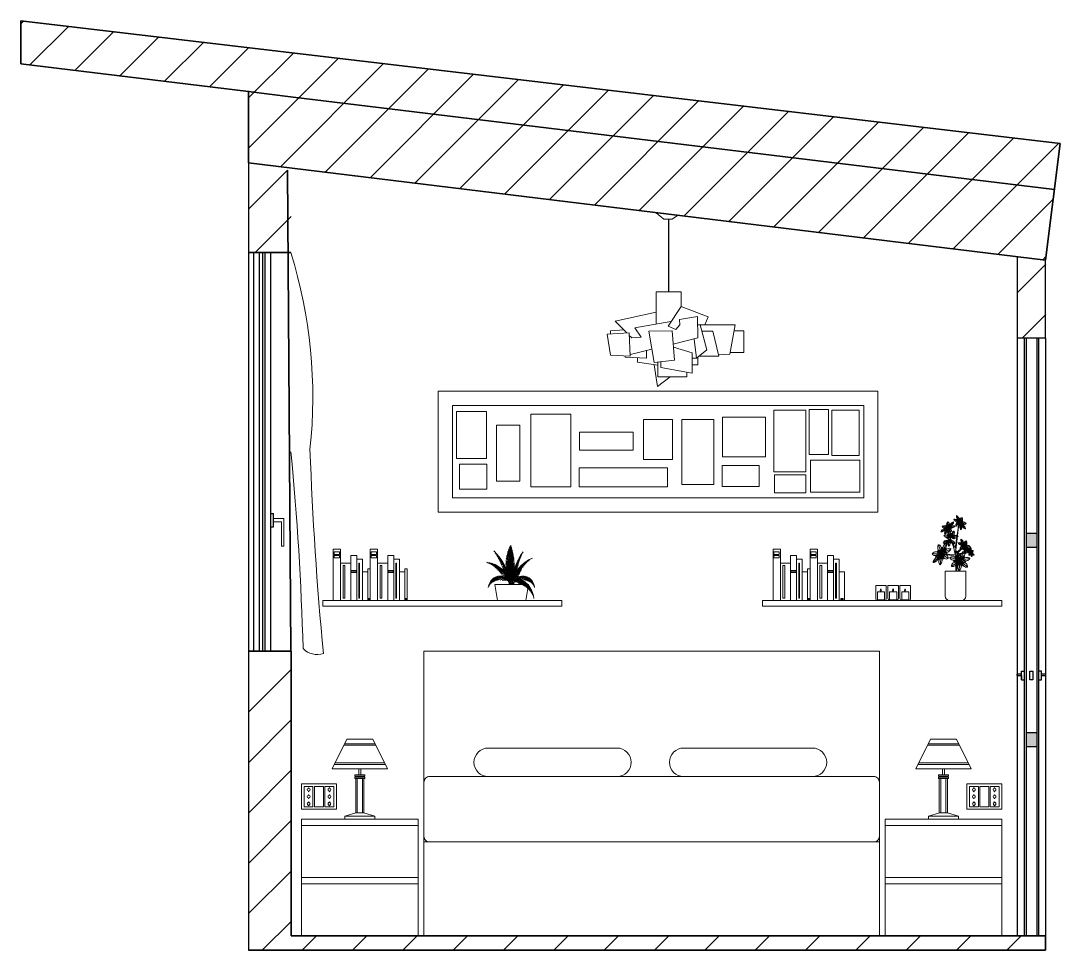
# Model space of a CAD drawing. Header units: inches. Extents: x -200 to 1094, y -421 to 377.
# Drawn here: x 213.5 to 578.7, y -412.4 to -86 of the extents above; entities that cross this region are included whole.
import ezdxf

# ---------------------------------------------------------------- set-up
doc = ezdxf.new("R2010")
doc.units = ezdxf.units.IN
doc.header["$MEASUREMENT"] = 0
for name, color, linetype, lineweight in [('A-DOOR-FULL', 1, 'Continuous', 25), ('A-FLOR-LEVL', 3, 'Continuous', 35), ('A-FURN', 2, 'Continuous', 18), ('A-GLAZ-FULL', 4, 'Continuous', 25), ('A-SECT-MCUT', 1, 'Continuous', 25), ('A-WALL-FULL', 3, 'Continuous', 35), ('A-WALL-FULL-EXT', 3, 'Continuous', 35), ('A-WALL-FULL-EXTR', 3, 'Continuous', 35), ('A-WALL-FULL-INTR', 1, 'Continuous', 25)]:
    doc.layers.add(name, color=color, linetype=linetype, lineweight=lineweight)

msp = doc.modelspace()

# ---------------------------------------------------------------- hatches: boundary and pattern name
at = {"layer": 'A-DOOR-FULL'}
for points in [[(570.46, -265.87), (566.66, -265.87), (566.66, -270.87), (570.46, -270.87)], [(570.46, -335.87), (566.66, -335.87), (566.66, -340.87), (570.46, -340.87)]]:
    msp.add_hatch(color=256, dxfattribs=at).paths.add_polyline_path(points)
at = {"layer": 'A-SECT-MCUT'}
h = msp.add_hatch(dxfattribs=at)
h.set_pattern_fill('ANSI31', color=256, scale=100)
h.paths.add_polyline_path([(308.28, -112.67), (293.53, -110.76), (293.52, -110.76), (293.53, -135.87), (573.53, -169.97), (576.64, -145.25)])
h.paths.add_polyline_path([(213.53, -85.96), (213.53, -101.07), (293.53, -110.76), (308.28, -112.67), (576.64, -145.25), (578.68, -129.08)])
h = msp.add_hatch(dxfattribs=at)
h.set_pattern_fill('ANSI31', color=256, scale=100)
h.paths.add_polyline_path([(573.53, -407.37), (308.52, -407.37), (308.52, -412.37), (573.53, -412.37)])

# ---------------------------------------------------------------- linework, layer by layer
for p, q in [((563.53, -315.83), (563.53, -407.37)), ((293.53, -412.37), (308.19, -412.37)), ((563.53, -412.37), (573.53, -412.37))]:
    msp.add_line(p, q)
at = {"layer": 'A-DOOR-FULL'}
for p, q in [((573.53, -197.37), (563.53, -197.37)), ((563.53, -197.37), (563.53, -407.37)), ((566.06, -197.37), (566.06, -407.37)), ((566.66, -197.37), (566.66, -407.37)), ((570.46, -197.37), (570.46, -407.37)), ((571.06, -197.37), (571.06, -407.37)), ((573.53, -197.37), (573.53, -407.37)), ((566.66, -265.87), (570.46, -265.87)), ((566.66, -270.87), (570.46, -270.87)), ((566.06, -304.29), (566.06, -312.46)), ((571.06, -304.29), (571.06, -312.46)), ((566.66, -335.87), (570.46, -335.87)), ((566.66, -340.87), (570.46, -340.87))]:
    msp.add_line(p, q, dxfattribs=at)
for points in [[(565.06, -315.42), (563.56, -315.42, 0.414851), (563.56, -315.87), (565.06, -315.87), (565.06, -317.37), (566.06, -317.37)], [(571.06, -317.37), (572.06, -317.37), (572.06, -315.87), (573.56, -315.87, 0.414851), (573.56, -315.42), (572.06, -315.42)]]:
    msp.add_lwpolyline(points, format="xyb", dxfattribs=at)
for points in [[(565.06, -317.37), (565.06, -314.37), (566.06, -314.37)], [(572.06, -317.37), (572.06, -314.37), (571.06, -314.37)]]:
    msp.add_lwpolyline(points, dxfattribs=at)
msp.add_lwpolyline([(568.03, -314.37), (569.03, -314.37), (569.03, -317.37), (568.03, -317.37)], close=True, dxfattribs=at)
at = {"layer": 'A-FLOR-LEVL'}
for p, q in [((308.52, -407.37), (573.53, -407.37)), ((293.53, -412.37), (573.53, -412.37)), ((293.53, -412.37), (573.53, -412.37))]:
    msp.add_line(p, q, dxfattribs=at)
at = {"layer": 'A-FURN'}
for p, q in [((360.15, -216.02), (514.63, -216.02)), ((360.15, -258.48), (360.15, -216.02)), ((514.63, -216.02), (514.63, -258.48)), ((365.15, -221.02), (509.63, -221.02)), ((365.15, -253.48), (365.15, -221.02)), ((509.63, -221.02), (509.63, -253.48)), ((509.63, -253.48), (365.15, -253.48)), ((514.63, -258.48), (360.15, -258.48)), ((305.95, -260.8), (302.32, -260.8)), ((305.15, -261.91), (302.32, -261.91)), ((305.15, -270.51), (305.15, -261.91)), ((305.95, -260.8), (305.95, -270.51)), ((539.24, -264), (539.2, -261.97)), ((539.24, -264), (541.24, -261.98)), ((539.24, -264), (539.89, -262.65)), ((543.53, -262.3), (541.29, -261.01)), ((543.53, -262.3), (541.98, -263.25)), ((543.53, -262.3), (542.27, -262.18)), ((543.53, -262.3), (542.29, -259.74)), ((543.53, -262.3), (542.37, -261.01)), ((543.53, -262.3), (543.11, -263.44)), ((543.53, -262.3), (543.35, -260.81)), ((543.53, -262.3), (544.23, -260.4)), ((543.53, -262.3), (544.46, -261.73)), ((543.53, -262.3), (543.83, -264.77)), ((543.53, -262.3), (545.63, -262.49)), ((543.53, -262.3), (545.46, -264.43)), ((543.53, -262.3), (544.87, -263.07)), ((543.53, -262.3), (544.27, -263.83)), ((539.24, -264), (536.72, -265.39)), ((539.24, -264), (537.19, -263.49)), ((539.24, -264), (537.72, -264.29)), ((539.24, -264), (538.03, -265.2)), ((539.24, -264), (538.14, -266.24)), ((539.24, -264), (538.54, -263.15)), ((539.24, -264), (540.75, -263.16)), ((539.24, -264), (541.77, -263.51)), ((539.24, -264), (540.47, -264.3)), ((539.24, -264), (539.26, -265.21)), ((539.24, -264), (540.39, -265.4)), ((536.92, -273.11), (535.88, -269.99)), ((536.92, -273.11), (538.8, -269.21)), ((545.06, -270.54), (542.82, -269.25)), ((545.06, -270.54), (543.82, -267.98)), ((545.06, -270.54), (543.9, -269.26)), ((545.06, -270.54), (544.88, -269.05)), ((545.06, -270.54), (545.75, -268.64)), ((545.06, -270.54), (545.99, -269.97)), ((305.95, -270.51), (305.15, -270.51)), ((323.3, -271.55), (325.86, -271.55)), ((323.3, -271.55), (323.3, -289.55)), ((325.86, -271.55), (325.86, -289.55)), ((329.44, -276.44), (329.44, -273.75)), ((329.44, -273.75), (331.57, -273.75)), ((331.57, -273.75), (331.57, -289.55)), ((336.29, -271.55), (336.29, -289.55)), ((336.29, -271.55), (338.85, -271.55)), ((338.85, -271.55), (338.85, -289.55)), ((342.42, -276.44), (342.42, -273.75)), ((342.42, -273.75), (344.55, -273.75)), ((344.55, -273.75), (344.55, -289.55)), ((477.81, -271.55), (480.37, -271.55)), ((477.81, -271.55), (477.81, -289.55)), ((480.37, -271.55), (480.37, -289.55)), ((483.95, -276.44), (483.95, -273.75)), ((483.95, -273.75), (486.08, -273.75)), ((486.08, -273.75), (486.08, -289.55)), ((490.8, -271.55), (490.8, -289.55)), ((490.8, -271.55), (493.36, -271.55)), ((493.36, -271.55), (493.36, -289.55)), ((496.93, -276.44), (496.93, -273.75)), ((496.93, -273.75), (499.06, -273.75)), ((499.06, -273.75), (499.06, -289.55)), ((536.92, -273.11), (533.75, -273.11)), ((536.92, -273.11), (534, -276.23)), ((536.92, -273.11), (534.89, -274.15)), ((536.92, -273.11), (535.52, -272.07)), ((536.92, -273.11), (535.8, -275.44)), ((536.92, -273.11), (536.46, -277)), ((536.92, -273.11), (537.2, -270.77)), ((536.92, -273.11), (538.67, -271.23)), ((536.92, -273.11), (540.31, -271.37)), ((536.92, -273.11), (537.55, -274.98)), ((536.92, -273.11), (538.83, -273.11)), ((536.92, -273.11), (539.26, -274.84)), ((545.06, -270.54), (543.5, -271.49)), ((545.06, -270.54), (543.79, -270.43)), ((545.06, -270.54), (544.64, -271.68)), ((545.06, -270.54), (545.36, -273.02)), ((545.06, -270.54), (547.16, -270.73)), ((545.06, -270.54), (546.98, -272.68)), ((545.06, -270.54), (546.4, -271.31)), ((545.06, -270.54), (545.8, -272.08)), ((547.2, -272.54), (545.96, -272.17)), ((547.2, -272.54), (546.26, -271)), ((547.2, -272.54), (546.47, -271.9)), ((547.2, -272.54), (546.58, -272.77)), ((547.2, -272.54), (546.59, -273.61)), ((547.2, -272.54), (546.91, -271.51)), ((547.2, -272.54), (547.16, -273.46)), ((547.2, -272.54), (547.26, -270.99)), ((547.2, -272.54), (547.56, -271.89)), ((547.2, -272.54), (548.22, -272.15)), ((547.2, -272.54), (547.94, -272.76)), ((547.2, -272.54), (548.4, -273.59)), ((547.2, -272.54), (547.68, -274.24)), ((547.2, -272.54), (547.76, -273.46)), ((325.86, -276.44), (329.44, -276.44)), ((329.44, -276.44), (329.44, -289.55)), ((331.57, -275.08), (333.53, -275.08)), ((333.53, -275.08), (333.53, -289.55)), ((338.85, -276.44), (342.42, -276.44)), ((342.42, -276.44), (342.42, -289.55)), ((344.55, -275.08), (346.52, -275.08)), ((346.52, -275.08), (346.52, -289.55)), ((480.37, -276.44), (483.95, -276.44)), ((483.95, -276.44), (483.95, -289.55)), ((486.08, -275.08), (488.04, -275.08)), ((488.04, -275.08), (488.04, -289.55)), ((493.36, -276.44), (496.93, -276.44)), ((496.93, -276.44), (496.93, -289.55)), ((499.06, -275.08), (501.03, -275.08)), ((501.03, -275.08), (501.03, -289.55)), ((333.53, -279.47), (335.4, -279.47)), ((335.4, -279.47), (335.4, -278.46)), ((335.4, -278.46), (336.29, -278.46)), ((335.4, -279.47), (335.4, -289.55)), ((346.52, -279.47), (348.39, -279.47)), ((348.39, -279.47), (348.39, -278.46)), ((348.39, -278.46), (349.27, -278.46)), ((348.39, -279.47), (348.39, -289.55)), ((349.27, -278.46), (349.27, -289.55)), ((488.04, -279.47), (489.91, -279.47)), ((489.91, -279.47), (489.91, -278.46)), ((489.91, -278.46), (490.8, -278.46)), ((489.91, -279.47), (489.91, -289.55)), ((501.03, -279.47), (502.9, -279.47)), ((502.9, -279.47), (502.9, -289.55)), ((538.31, -279.29), (545.52, -279.29)), ((538.31, -279.29), (538.31, -288.08)), ((545.52, -279.29), (545.52, -288.08)), ((513.86, -284.25), (517.58, -284.25)), ((513.86, -284.25), (513.86, -288.79)), ((517.58, -284.25), (517.58, -288.79)), ((518.13, -284.25), (521.86, -284.25)), ((518.13, -284.25), (518.13, -288.79)), ((521.86, -284.25), (521.86, -288.79)), ((522.38, -284.25), (526.11, -284.25)), ((522.38, -284.25), (522.38, -288.79)), ((526.11, -284.25), (526.11, -288.79)), ((516.97, -286.54), (514.47, -286.54)), ((514.47, -286.54), (514.47, -289.34)), ((515.62, -286.54), (515.62, -286.37)), ((515.62, -286.37), (515.67, -286.37)), ((515.67, -286.37), (515.67, -286.54)), ((516.97, -289.34), (516.97, -286.54)), ((521.24, -286.54), (518.74, -286.54)), ((518.74, -286.54), (518.74, -289.34)), ((519.89, -286.54), (519.89, -286.37)), ((519.89, -286.37), (519.94, -286.37)), ((519.94, -286.37), (519.94, -286.54)), ((521.24, -289.34), (521.24, -286.54)), ((525.49, -286.54), (523, -286.54)), ((523, -286.54), (523, -289.34)), ((524.14, -286.54), (524.14, -286.37)), ((524.14, -286.37), (524.19, -286.37)), ((524.19, -286.37), (524.19, -286.54)), ((525.49, -289.34), (525.49, -286.54)), ((403.61, -289.55), (319.61, -289.55)), ((319.61, -289.55), (319.61, -291.55)), ((319.61, -291.55), (403.61, -291.55)), ((403.61, -289.55), (403.61, -291.55)), ((558.12, -289.55), (474.12, -289.55)), ((474.12, -289.55), (474.12, -291.55)), ((474.12, -291.55), (558.12, -291.55)), ((514.47, -289.34), (516.97, -289.34)), ((514.47, -289.55), (516.97, -289.55)), ((518.74, -289.34), (521.24, -289.34)), ((518.74, -289.55), (521.24, -289.55)), ((523, -289.34), (525.49, -289.34)), ((523, -289.55), (525.49, -289.55)), ((558.12, -289.55), (558.12, -291.55)), ((355.14, -307.37), (515.14, -307.37)), ((322.94, -348.69), (328.07, -338.29)), ((328.07, -338.29), (337.22, -338.29)), ((342.34, -348.69), (337.22, -338.29)), ((527.94, -348.69), (533.07, -338.29)), ((533.07, -338.29), (542.22, -338.29)), ((547.34, -348.69), (542.22, -338.29)), ((327.04, -340.37), (338.24, -340.37)), ((327.3, -339.84), (337.98, -339.84)), ((532.04, -340.37), (543.24, -340.37)), ((532.3, -339.84), (542.98, -339.84)), ((323.97, -346.61), (341.32, -346.61)), ((528.97, -346.61), (546.32, -346.61)), ((322.94, -348.69), (342.34, -348.69)), ((323.7, -347.14), (341.58, -347.14)), ((333.02, -348.71), (332.27, -348.71)), ((332.27, -348.71), (332.27, -350.74)), ((333.02, -350.74), (333.02, -348.71)), ((527.94, -348.69), (547.34, -348.69)), ((528.7, -347.14), (546.58, -347.14)), ((538.02, -348.71), (537.27, -348.71)), ((537.27, -348.71), (537.27, -350.74)), ((538.02, -350.74), (538.02, -348.71)), ((334.4, -350.74), (330.87, -350.74)), ((330.87, -350.74), (330.87, -351.23)), ((330.87, -351.23), (334.4, -351.23)), ((334.4, -351.58), (330.87, -351.58)), ((330.87, -351.58), (330.87, -352.07)), ((330.87, -352.07), (334.4, -352.07)), ((331.18, -364.08), (331.18, -352.05)), ((331.18, -352.05), (334.08, -352.05)), ((333.68, -351.22), (331.66, -351.22)), ((331.66, -351.22), (331.66, -351.57)), ((331.66, -351.57), (333.68, -351.57)), ((331.73, -364.08), (331.73, -352.05)), ((332.27, -350.74), (333.02, -350.74)), ((333.52, -352.05), (333.52, -364.08)), ((333.68, -351.57), (333.68, -351.22)), ((334.08, -352.05), (334.08, -364.08)), ((334.4, -351.23), (334.4, -350.74)), ((334.4, -352.07), (334.4, -351.58)), ((539.4, -350.74), (535.87, -350.74)), ((535.87, -350.74), (535.87, -351.23)), ((535.87, -351.23), (539.4, -351.23)), ((539.4, -351.58), (535.87, -351.58)), ((535.87, -351.58), (535.87, -352.07)), ((535.87, -352.07), (539.4, -352.07)), ((536.18, -364.08), (536.18, -352.05)), ((536.18, -352.05), (539.08, -352.05)), ((538.68, -351.22), (536.66, -351.22)), ((536.66, -351.22), (536.66, -351.57)), ((536.66, -351.57), (538.68, -351.57)), ((536.73, -364.08), (536.73, -352.05)), ((537.27, -350.74), (538.02, -350.74)), ((538.52, -352.05), (538.52, -364.08)), ((538.68, -351.57), (538.68, -351.22)), ((539.08, -352.05), (539.08, -364.08)), ((539.4, -351.23), (539.4, -350.74)), ((539.4, -352.07), (539.4, -351.58)), ((327.38, -365.27), (331.26, -364.1)), ((334.08, -364.08), (331.18, -364.08)), ((331.26, -364.1), (334.03, -364.1)), ((337.91, -365.27), (334.03, -364.1)), ((532.38, -365.27), (536.26, -364.1)), ((539.08, -364.08), (536.18, -364.08)), ((536.26, -364.1), (539.03, -364.1)), ((542.91, -365.27), (539.03, -364.1)), ((312.14, -368.62), (353.14, -368.62)), ((327.38, -365.27), (337.91, -365.27)), ((327.38, -365.27), (327.38, -366.37)), ((327.38, -366.37), (337.91, -366.37)), ((337.91, -365.27), (337.91, -366.37)), ((517.14, -368.62), (558.14, -368.62)), ((532.38, -365.27), (542.91, -365.27)), ((532.38, -365.27), (532.38, -366.37)), ((532.38, -366.37), (542.91, -366.37)), ((542.91, -365.27), (542.91, -366.37)), ((357.14, -374.37), (355.14, -374.37)), ((513.14, -374.37), (515.14, -374.37)), ((312.14, -407.37), (312.14, -386.87)), ((312.14, -386.87), (353.14, -386.87)), ((312.14, -386.87), (312.14, -389.12)), ((517.14, -386.87), (558.14, -386.87)), ((312.14, -389.12), (353.14, -389.12)), ((517.14, -389.12), (558.14, -389.12))]:
    msp.add_line(p, q, dxfattribs=at)
for points in [[(436.7, -153.41), (436.7, -153.41), (439.48, -155.68)], [(444.28, -154.33), (436.7, -153.41)], [(439.48, -155.68), (442.35, -155.68)], [(441.11, -155.68), (440.72, -155.68)], [(441.03, -155.68), (441.03, -181.2)], [(441.18, -155.68), (441.18, -181.2)], [(444.28, -154.33), (444.28, -154.33), (442.35, -155.68)], [(445.48, -186.29), (445.48, -181.2), (436.73, -181.2), (436.73, -192.46)], [(436.73, -188.25), (422.38, -191.47), (426.44, -195.59)], [(442.74, -199.47), (451.37, -197.26), (451.22, -189.78), (444.99, -190.9), (445.07, -192.7), (443.59, -194.43), (440.95, -193.15), (445.48, -186.29), (454.96, -189.93), (453.83, -192.72)], [(441.91, -191.55), (429.26, -193.76), (431.47, -197.07), (428.15, -197.33)], [(450.1, -197.73), (450.86, -204.39), (454.52, -201.56), (452.23, -192.72)], [(451.27, -192.72), (464.54, -192.72), (462.65, -203.03), (458.65, -203.26)], [(425.39, -194.52), (420.65, -194.83), (420.65, -195.91)], [(427.26, -196.43), (428.15, -197.33)], [(451.7, -203.74), (458.76, -203.74), (456.7, -194.96), (452.81, -194.96)], [(464.15, -194.84), (467.49, -194.84), (467.49, -202.5), (462.75, -202.5)], [(442.82, -200.56), (449.42, -202.58), (449.42, -209.77), (438.4, -207.67), (438.4, -205.68)], [(433.29, -201.72), (433.29, -204.39), (425.86, -204.15), (425.86, -203.6)], [(427.68, -203.11), (435.25, -201.23)], [(430.23, -204.29), (430.23, -205.86), (437.28, -206.93)], [(449.39, -206.74), (451.33, -206.74), (451.33, -204.02)], [(450.86, -204.39), (449.42, -204.39)], [(441.64, -211.04), (437.24, -214.4), (436.07, -206.75)], [(447.47, -209.55), (447.47, -211.04), (437.28, -211.04), (437.28, -205.81)], [(542.35, -279.29), (542.35, -273.39), (547.62, -272.54), (542.35, -273.11), (545.2, -270.4), (541.92, -272.96), (543.03, -262.6), (541.83, -271.18), (538.64, -264.55), (541.2, -270.68), (541.77, -273.39), (536.92, -273.11), (542.06, -273.96), (541.99, -279.29)]]:
    msp.add_lwpolyline(points, dxfattribs=at)
for points in [[(427.22, -195.54), (419.49, -195.97), (420.68, -203.35), (427.64, -203.69)], [(436, -205.95), (443.2, -205.13), (442.37, -194.87), (434.2, -195.02)], [(478.05, -222.72), (489.28, -222.72), (489.28, -244.36), (478.05, -244.36)], [(490.51, -222.52), (497.25, -222.52), (497.25, -238.23), (490.51, -238.23)], [(498.47, -222.72), (508.07, -222.72), (508.07, -238.64), (498.47, -238.64)], [(366.55, -223.14), (377.16, -223.14), (377.16, -239.66), (366.55, -239.66)], [(392.69, -224.15), (406.76, -224.15), (406.76, -249.6), (392.69, -249.6)], [(432.31, -225.99), (442.52, -225.99), (442.52, -240.07), (432.31, -240.07)], [(445.78, -225.99), (457.02, -225.99), (457.02, -248.85), (445.78, -248.85)], [(460.08, -225.17), (475.12, -225.17), (475.12, -239.09), (460.08, -239.09)], [(380.64, -228.03), (388.8, -228.03), (388.8, -247.62), (380.64, -247.62)], [(409.84, -230.48), (428.63, -230.48), (428.63, -236.8), (409.84, -236.8)], [(508.28, -251.5), (490.92, -251.5), (490.92, -240.27), (508.28, -240.27)], [(367.67, -241.7), (377.27, -241.7), (377.27, -250.48), (367.67, -250.48)], [(409.64, -242.93), (440.68, -242.93), (440.68, -249.66), (409.64, -249.66)], [(459.88, -242.11), (472.95, -242.11), (472.95, -249.46), (459.88, -249.46)], [(478.26, -245.38), (489.28, -245.38), (489.28, -251.71), (478.26, -251.71)], [(325.47, -272.47), (325.47, -273.39), (323.61, -273.39), (323.61, -272.47)], [(325.47, -273.8), (325.47, -274.54), (323.61, -274.54), (323.61, -273.8)], [(338.46, -272.47), (338.46, -273.39), (336.6, -273.39), (336.6, -272.47)], [(338.46, -273.8), (338.46, -274.54), (336.6, -274.54), (336.6, -273.8)], [(479.98, -272.47), (479.98, -273.39), (478.12, -273.39), (478.12, -272.47)], [(479.98, -273.8), (479.98, -274.54), (478.12, -274.54), (478.12, -273.8)], [(492.97, -272.47), (492.97, -273.39), (491.11, -273.39), (491.11, -272.47)], [(492.97, -273.8), (492.97, -274.54), (491.11, -274.54), (491.11, -273.8)], [(326.75, -277.3), (327.39, -277.3), (327.39, -288.7), (326.75, -288.7)], [(332.3, -276.45), (332.57, -276.45), (332.57, -288.76), (332.3, -288.76)], [(339.74, -277.3), (340.38, -277.3), (340.38, -288.7), (339.74, -288.7)], [(345.28, -276.45), (345.56, -276.45), (345.56, -288.76), (345.28, -288.76)], [(481.26, -277.3), (481.91, -277.3), (481.91, -288.7), (481.26, -288.7)], [(486.81, -276.45), (487.08, -276.45), (487.08, -288.76), (486.81, -288.76)], [(494.25, -277.3), (494.89, -277.3), (494.89, -288.7), (494.25, -288.7)], [(499.79, -276.45), (500.07, -276.45), (500.07, -288.76), (499.79, -288.76)], [(329.58, -279.03), (331.42, -279.03), (331.42, -279.5), (329.58, -279.5)], [(329.58, -279.63), (331.42, -279.63), (331.42, -279.76), (329.58, -279.76)], [(342.57, -279.03), (344.4, -279.03), (344.4, -279.5), (342.57, -279.5)], [(342.57, -279.63), (344.4, -279.63), (344.4, -279.76), (342.57, -279.76)], [(484.09, -279.03), (485.93, -279.03), (485.93, -279.5), (484.09, -279.5)], [(484.09, -279.63), (485.93, -279.63), (485.93, -279.76), (484.09, -279.76)], [(497.08, -279.03), (498.91, -279.03), (498.91, -279.5), (497.08, -279.5)], [(497.08, -279.63), (498.91, -279.63), (498.91, -279.76), (497.08, -279.76)], [(391.87, -283.97), (380.1, -283.97), (380.99, -289.55), (390.99, -289.55)], [(335.46, -288.88), (336.23, -288.88), (336.23, -289.04), (335.46, -289.04)], [(335.46, -289.21), (336.23, -289.21), (336.23, -289.34), (335.46, -289.34)], [(348.44, -288.88), (349.21, -288.88), (349.21, -289.04), (348.44, -289.04)], [(348.44, -289.21), (349.21, -289.21), (349.21, -289.34), (348.44, -289.34)], [(489.97, -288.88), (490.74, -288.88), (490.74, -289.04), (489.97, -289.04)], [(489.97, -289.21), (490.74, -289.21), (490.74, -289.34), (489.97, -289.34)], [(501.63, -288.88), (502.4, -288.88), (502.4, -289.04), (501.63, -289.04)], [(501.63, -289.21), (502.4, -289.21), (502.4, -289.34), (501.63, -289.34)], [(312.14, -353.98), (324.39, -353.98), (324.39, -362.88), (312.14, -362.88)], [(558.14, -353.98), (545.9, -353.98), (545.9, -362.88), (558.14, -362.88)], [(313.02, -354.89), (316.17, -354.89), (316.17, -362.05), (313.02, -362.05)], [(316.66, -354.89), (319.82, -354.89), (319.82, -362.05), (316.66, -362.05)], [(320.3, -354.89), (323.46, -354.89), (323.46, -362.05), (320.3, -362.05)], [(549.98, -354.89), (546.83, -354.89), (546.83, -362.05), (549.98, -362.05)], [(553.62, -354.89), (550.47, -354.89), (550.47, -362.05), (553.62, -362.05)], [(557.27, -354.89), (554.11, -354.89), (554.11, -362.05), (557.27, -362.05)], [(312.14, -407.37), (353.14, -407.37), (353.14, -366.37), (312.14, -366.37)], [(558.14, -407.37), (558.14, -366.37), (517.14, -366.37), (517.14, -407.37)]]:
    msp.add_lwpolyline(points, close=True, dxfattribs=at)
for points in [[(540.27, -267.41), (537.82, -266.73, 0.477945), (539.48, -267.19, 0.477945), (537.82, -266.73)], [(540.27, -267.41), (539.12, -266.41, 0.477945), (539.9, -267.09, 0.477945), (539.12, -266.41)], [(540.27, -267.41), (539.27, -265.07, 0.477945), (539.95, -266.66, 0.477945), (539.27, -265.07)], [(540.27, -267.41), (540.34, -265.89, 0.477945), (540.29, -266.92, 0.477945), (540.34, -265.89)], [(540.27, -267.41), (541.47, -265.17, 0.477945), (540.66, -266.69, 0.477945), (541.47, -265.17)], [(540.27, -267.41), (541.5, -266.51, 0.477945), (540.67, -267.12, 0.477945), (541.5, -266.51)], [(539.67, -267.97), (537.61, -269.46, 0.477945), (539, -268.45, 0.477945), (537.61, -269.46)], [(540.27, -267.41), (538.77, -267.68, 0.477945), (539.78, -267.5, 0.477945), (538.77, -267.68)], [(539.67, -267.97), (538.94, -269.31, 0.477945), (539.43, -268.4, 0.477945), (538.94, -269.31)], [(539.67, -267.97), (539.55, -270.51, 0.477945), (539.63, -268.79, 0.477945), (539.55, -270.51)], [(539.67, -267.97), (540.27, -269.37, 0.477945), (539.86, -268.42, 0.477945), (540.27, -269.37)], [(539.67, -267.97), (541.58, -269.64, 0.477945), (540.29, -268.51, 0.477945), (541.58, -269.64)], [(540.27, -267.41), (542.77, -266.96, 0.477945), (541.08, -267.26, 0.477945), (542.77, -266.96)], [(540.27, -267.41), (541.74, -267.82, 0.477945), (540.74, -267.54, 0.477945), (541.74, -267.82)], [(543.38, -275.44), (541.95, -272.1, 0.477945), (542.92, -274.36, 0.477945), (541.95, -272.1)], [(543.38, -275.44), (543.48, -273.26, 0.477945), (543.41, -274.74, 0.477945), (543.48, -273.26)], [(543.38, -275.44), (545.1, -272.24, 0.477945), (543.94, -274.41, 0.477945), (545.1, -272.24)], [(543.38, -275.44), (539.88, -274.47, 0.477945), (542.25, -275.13, 0.477945), (539.88, -274.47)], [(543.38, -275.44), (540.44, -277.57, 0.477945), (542.43, -276.13, 0.477945), (540.44, -277.57)], [(543.38, -275.44), (541.24, -275.83, 0.477945), (542.69, -275.56, 0.477945), (541.24, -275.83)], [(543.38, -275.44), (541.74, -274, 0.477945), (542.85, -274.98, 0.477945), (541.74, -274)], [(543.38, -275.44), (542.35, -277.36, 0.477945), (543.05, -276.06, 0.477945), (542.35, -277.36)], [(543.38, -275.44), (543.22, -279.07, 0.477945), (543.33, -276.61, 0.477945), (543.22, -279.07)], [(543.38, -275.44), (545.15, -274.16, 0.477945), (543.95, -275.03, 0.477945), (545.15, -274.16)], [(543.38, -275.44), (546.96, -274.79, 0.477945), (544.54, -275.23, 0.477945), (546.96, -274.79)], [(543.38, -275.44), (544.24, -277.44, 0.477945), (543.66, -276.09, 0.477945), (544.24, -277.44)], [(543.38, -275.44), (546.12, -277.83, 0.477945), (544.27, -276.21, 0.477945), (546.12, -277.83)], [(543.38, -275.44), (545.48, -276.02, 0.477945), (544.06, -275.63, 0.477945), (545.48, -276.02)], [(515.14, -307.37), (515.14, -372.37, -0.414214), (513.14, -374.37), (357.14, -374.37, -0.414214), (355.14, -372.37), (355.14, -307.37)], [(355.14, -407.37), (355.14, -353.37, -0.414214), (357.14, -351.37), (513.14, -351.37, -0.414214), (515.14, -353.37), (515.14, -407.37)]]:
    msp.add_lwpolyline(points, format="xyb", dxfattribs=at)
for points in [[(377.72, -351.37), (422.95, -351.37, 0.414214), (427.95, -346.37), (427.95, -346.37, 0.414214), (422.95, -341.37), (377.72, -341.37, 0.414214), (372.72, -346.37), (372.72, -346.37, 0.414214)], [(491.64, -341.37), (446.41, -341.37, 0.414214), (441.41, -346.37), (441.41, -346.37, 0.414214), (446.41, -351.37), (491.64, -351.37, 0.414214), (496.64, -346.37), (496.64, -346.37, 0.414214)]]:
    msp.add_lwpolyline(points, format="xyb", close=True, dxfattribs=at)
for centre, radius, start, end in [((145.68, -218.1), 170.43, 353.8221, 17.3158), ((1547.36, -191.51), 1233.06, 182.08844, 185.4265), ((-638.07, -330.82), 951.06, 1.4681, 5.63871), ((491.68, -275.75), 106.2, 176.9784, 184.4402), ((363.26, -288.3), 23.07, 10.8355, 44.4388), ((356.15, -315.25), 48.72, 59.8345, 60.4594), ((374.98, -286.38), 14.19, 65.065, 67.4721), ((378.9, -278.22), 4.94, 61.5506, 70.0467), ((380.08, -276.56), 2.78, 60.1234, 76.1316), ((382.26, -276.25), 3.29, 12.0224, 52.5156), ((380.5, -276.63), 5.2, 16.7491, 41.7814), ((376.93, -277.62), 9.03, 18.6663, 32.9104), ((369.72, -279.12), 16.45, 16.6653, 24.737), ((332.3, -290.04), 55.6, 16.9179, 19.144), ((439.76, -256.4), 56.88, 195.436, 197.4498), ((380, -273.74), 5.59, 9.1782, 25.7351), ((480.95, -249.83), 98.05, 192.4368, 193.3001), ((320.42, -284.31), 66.29, 10.747, 11.8108), ((369.92, -273.24), 15.75, 6.5707, 10.0188), ((389.59, -275.87), 4.23, 137.1537, 165.9378), ((388.27, -275.88), 2.88, 125.6491, 166.3131), ((390.87, -275.1), 5.64, 145.6999, 162.2657), ((392.87, -276.47), 7.86, 146.8374, 159.5675), ((388.72, -274.76), 3.23, 136.5422, 177.2425), ((392.9, -274.83), 7.62, 153.6001, 165.7598), ((392.2, -273.8), 6.78, 156.7503, 170.0256), ((396.66, -274.57), 11.41, 160.9084, 166.9992), ((418.01, -278.33), 33.13, 166.5044, 168.4019), ((407.82, -285.08), 21.86, 144.794, 177.0744), ((392.56, -277.65), 5.06, 128.3442, 136.8355), ((393.65, -278.52), 6.58, 128.5153, 133.2613), ((376.11, -285.8), 9.73, 10.847, 83.868), ((377.33, -287.97), 11.69, 85.3897, 89.2221), ((378.17, -281.95), 5.53, 83.5642, 93.8324), ((378.72, -279.44), 2.89, 79.0404, 101.4546), ((377.66, -291.89), 15.19, 81.2268, 87.4203), ((378.68, -285.39), 8.44, 76.9688, 89.5791), ((379.58, -283.11), 5.86, 75.0383, 93.4534), ((380.05, -283.15), 5.65, 75.3401, 94.5624), ((376.54, -284.41), 11.16, 61.9222, 66.9342), ((379.98, -278.26), 3.92, 58.2589, 73.4705), ((379.4, -279.36), 4.96, 53.4747, 68.4111), ((374.88, -288.5), 14.9, 58.6829, 63.9473), ((376.12, -286.21), 12.11, 56.2181, 63.3367), ((381.25, -278.52), 2.72, 47.714, 78.5883), ((381.23, -279.65), 3.46, 53.3502, 77.3054), ((381.28, -280.2), 3.66, 51.6732, 76.0509), ((382.06, -279.4), 2.41, 46.5931, 83.7799), ((381.1, -283.5), 6.2, 63.4186, 76.7769), ((381.59, -279.93), 4.32, 25.0997, 56.9888), ((381.91, -280.11), 3.99, 25.8895, 59.4704), ((382.57, -278.78), 3.1, 19.4357, 63.581), ((382.5, -279.77), 3.2, 19.533, 63.0867), ((382.58, -280.07), 3.08, 16.9254, 63.2237), ((381.47, -279.12), 4.42, 24.572, 55.4014), ((380.63, -279.01), 5.35, 24.7491, 50.4904), ((381.32, -278.03), 4.46, 21.3184, 51.6653), ((379.28, -278.48), 6.62, 19.9492, 42.2518), ((388.14, -276.18), 2.68, 123.2219, 174.9724), ((389.02, -277.19), 3.65, 128.7029, 165.9262), ((389.69, -278.15), 4.43, 130.6893, 161.5285), ((388.93, -278.18), 3.57, 125.5648, 164.5202), ((388.32, -278.49), 2.96, 118.6164, 162.7545), ((388.54, -279.07), 3.19, 120.3944, 162.3058), ((388.24, -279.14), 2.78, 117.7753, 168.3646), ((390.18, -280.97), 5.1, 129.3889, 156.0956), ((389.5, -280.78), 4.28, 126.5601, 158.0189), ((397.3, -285.03), 11.15, 111.3448, 174.5246), ((391.39, -282.78), 6.29, 120.4228, 133.3384), ((390.66, -281.38), 4.95, 118.599, 134.3092), ((389.13, -279.2), 2.5, 108.5468, 136.2559), ((389.04, -278.87), 2.35, 105.9266, 132.6964), ((389.24, -278.65), 2.47, 107.7333, 132.3459), ((388.94, -277.94), 1.86, 102.3361, 132.2396), ((389.12, -277.77), 2.01, 103.9448, 129.8502), ((389.16, -277.49), 1.95, 103.3627, 128.1755), ((389.05, -276.54), 1.27, 101.2029, 144.0738), ((389, -276.35), 1.2, 97.1744, 133.4453), ((389.61, -277.07), 2.24, 107.4527, 125.8629), ((389.25, -275.86), 1.18, 101.1772, 135.6864), ((389.65, -276.25), 1.83, 107.8301, 128.1362), ((391.09, -277.56), 3.8, 120.1915, 131.3751), ((-2416.36, 3338.29), 4573.87, 307.82759, 307.83643), ((389.7, -280.05), 2.54, 79.7387, 106.2558), ((389.85, -280.49), 3.19, 81.6109, 101.527), ((390.04, -280.89), 3.84, 82.8706, 98.3803), ((390.41, -280.79), 3.94, 85.6433, 100.8817), ((391.03, -281.2), 4.66, 90.3905, 103.4575), ((391.11, -279.34), 3.02, 88.3675, 108.3946), ((392.12, -287.05), 10.91, 94.0538, 99.0623), ((391.39, -279.41), 3.39, 88.1582, 103.1407), ((391.78, -278.65), 2.86, 90.4818, 108.9351), ((392.21, -281), 5.39, 92.6307, 100.5966), ((392.05, -277.56), 2.1, 87.3144, 105.6626), ((392.74, -279.36), 4.12, 94.7132, 103.4065), ((396.54, -290.15), 15.63, 103.8552, 106.3333), ((383.7, -285.23), 4.86, 120.0612, 152.9263), ((382.86, -284.76), 3.76, 97.2899, 149.9269), ((381.79, -284.44), 3.46, 7.6339, 126.3384), ((380.25, -283.6), 5.87, 74.1432, 93.5717), ((382.96, -284.83), 3.71, 92.6994, 145.6707), ((379.58, -289.03), 11.08, 75.9064, 87.0079), ((379.91, -288.07), 9.9, 74.4226, 87.1076), ((381.28, -282.46), 4, 67.075, 97.5158), ((381.41, -284.17), 5.42, 72.1555, 94.0755), ((381.33, -284.41), 5.54, 69.3369, 91.9499), ((381.92, -282.89), 3.76, 65.1072, 97.833), ((382, -282.95), 3.6, 60.361, 96.5529), ((382.14, -283.4), 3.76, 60.0485, 94.8965), ((382.38, -283.33), 3.36, 55.0938, 95.3136), ((382.36, -283.65), 3.41, 48.176, 91.5721), ((381.87, -284.51), 3.52, 8.6151, 81.515), ((382.29, -284.08), 3.44, 35.3226, 85.9304), ((382.62, -280.96), 3, 61.3686, 87.9429), ((382.41, -284.63), 3.58, 37.8995, 83.7022), ((382.93, -280.49), 2.21, 53.9075, 92.0889), ((382.48, -281.83), 3.4, 56.2544, 82.4697), ((383, -280.66), 2, 39.9869, 89.8789), ((382.97, -281.07), 2.22, 42.3179, 87.2886), ((383.25, -280.91), 1.8, 33.6194, 92.5516), ((382.66, -282.31), 2.97, 40.307, 78.1066), ((382.25, -283.67), 4.09, 47.2167, 73.7477), ((377.74, -285.13), 8.07, 8.234, 44.4511), ((383.3, -282.67), 2.56, 45.5457, 84.9321), ((383.62, -282.47), 2.04, 39.5241, 90.0252), ((383.71, -282.7), 2.05, 41.708, 90.6362), ((383.78, -282.74), 1.93, 37.1336, 91.1005), ((383.95, -282.72), 1.72, 34.4772, 95.0499), ((382.38, -280.66), 3.32, 17.1232, 60.488), ((382.12, -281.19), 3.63, 18.4009, 57.8277), ((382.01, -281.69), 3.77, 18.7998, 55.9954), ((382.06, -282.19), 3.82, 22.6461, 55.9135), ((382.48, -282.58), 3.56, 28.9379, 58.8457), ((383.29, -282.11), 2.54, 23.531, 63.7948), ((383.31, -282.33), 2.48, 20.8231, 61.3972), ((383.16, -282.83), 2.72, 23.9756, 57.4663), ((383.94, -282.56), 1.83, 19.4998, 62.9988), ((388.53, -280.53), 3.17, 120.0033, 160.3506), ((394.65, -285.89), 10.91, 135.0029, 146.4007), ((389.34, -282.03), 4.24, 124.9965, 152.8273), ((391.35, -284.32), 6.98, 129.9335, 145.8495), ((388.72, -282.52), 3.68, 120.8132, 148.4063), ((389.49, -283.38), 4.66, 125.0553, 146.6169), ((389.6, -283.78), 4.8, 126.1666, 146.2142), ((389.07, -283.63), 4.13, 124.6392, 146.5363), ((388.68, -283.11), 3.36, 126.5891, 154.7583), ((388.5, -283.11), 3.08, 126.8143, 157.3755), ((390.87, -285.06), 5.94, 136.0967, 151.2118), ((395.22, -284.47), 9.11, 143.6622, 176.8585), ((387.78, -283.38), 2.28, 95.8114, 133.2372), ((387.47, -282.8), 1.77, 87.1983, 133.573), ((387.56, -282.71), 1.95, 89.0854, 130.1935), ((387.49, -282.22), 1.69, 85.8224, 132.5003), ((387.91, -282.35), 2.18, 96.5046, 134.1607), ((387.66, -281.6), 1.6, 89.1566, 140.3582), ((389.95, -284.51), 3.52, 98.485, 171.3849), ((387.76, -281.54), 1.76, 91.5358, 136.9912), ((388.01, -281.55), 2.03, 97.1516, 137.3382), ((388.45, -281.83), 2.67, 103.9017, 134.4173), ((390.02, -284.44), 3.46, 53.6616, 172.3661), ((388.34, -283.81), 2.67, 89.8927, 129.1068), ((387.98, -280.96), 1.93, 94.3233, 133.0113), ((387.92, -280.37), 1.6, 91.3148, 138.005), ((388.01, -283.25), 2.27, 80.4947, 122.3831), ((388.29, -280.75), 2.29, 98.8097, 130.0758), ((388.01, -283.45), 2.65, 80.5688, 114.8153), ((388.95, -281.55), 3.5, 105.5881, 125.6457), ((388.64, -283.79), 3.37, 90.9273, 119.8365), ((389.69, -281.6), 4.14, 112.6137, 130.8335), ((388.74, -283.45), 3.29, 90.8527, 120.5044), ((388.55, -282.48), 2.57, 84.6614, 121.0875), ((388.65, -282.91), 3.18, 86.0059, 114.0208), ((388.6, -282.83), 3.28, 83.8795, 109.6919), ((388.69, -283.39), 4.05, 84.9077, 105.0419), ((388.74, -281.82), 2.72, 80.9762, 111.1513), ((388.95, -283.34), 4.39, 85.9631, 104.0282), ((389.03, -283.41), 4.66, 85.8331, 102.41), ((388.94, -282.61), 4.02, 82.7416, 101.2339), ((389.06, -280.97), 2.66, 78.2887, 105.7263), ((389.39, -279.79), 1.81, 76.2726, 119.7048), ((389.56, -280.15), 2.39, 80.0244, 110.3132), ((388.86, -284.83), 3.71, 34.3293, 87.3006), ((388.95, -284.76), 3.76, 30.0731, 82.7101), ((388.11, -285.23), 4.86, 27.0737, 59.9388), ((382.65, -285.61), 4.92, 126.3384, 172.5203), ((380.5, -284.5), 2.57, 172.6432, 182.1523), ((379.69, -284.24), 1.66, 165.3596, 185.3763), ((379.19, -283.9), 1.05, 161.5683, 195.6886), ((379.45, -283.72), 1.22, 162.1828, 195.2628), ((380.71, -283.81), 2.36, 160.1705, 183.0368), ((381.02, -283.72), 2.55, 157.0574, 181.644), ((382.15, -283.74), 3.51, 158.4568, 177.7644), ((384.1, -284.27), 5.33, 155.6715, 170.8437), ((387.6, -285.58), 8.89, 154.7672, 164.9096), ((383.88, -284.64), 4.98, 139.9143, 163.039), ((383.86, -284.72), 4.84, 133.8526, 159.9025), ((382.84, -284.84), 3.48, 81.4676, 141.5036), ((383.23, -285.67), 4.11, 82.6517, 129.4784), ((383.38, -286.53), 4.69, 80.598, 118.5059), ((383.29, -285.28), 3.2, 66.9757, 115.9761), ((383.43, -285.3), 2.86, 60.1615, 105.7175), ((382.26, -285.49), 4.13, 41.6797, 79.6055), ((383.8, -283.33), 2.11, 38.5831, 88.1299), ((383.87, -283.6), 2.13, 39.3511, 88.0169), ((383.51, -284.63), 2.97, 45.4765, 80.2709), ((383.78, -282.86), 1.99, 18.0597, 56.9541), ((384.06, -283.06), 1.72, 19.1708, 54.3967), ((382.79, -284.09), 3.2, 23.9577, 39.5604), ((392.28, -286.48), 7.76, 137.7658, 148.2086), ((388.15, -283.66), 2.68, 128.8563, 156.2026), ((387.56, -283.36), 1.94, 126.138, 162.658), ((387.77, -283.58), 2.11, 132.1473, 166.0508), ((387.67, -284.04), 1.97, 95.7462, 144.4936), ((387.62, -283.98), 2.06, 93.8103, 137.7998), ((387.77, -283.93), 2.23, 96.9065, 137.5603), ((387.85, -283.91), 2.4, 98.1088, 135.212), ((388.23, -284.37), 3.17, 102.72, 130.366), ((388.73, -284.84), 2.59, 68.5755, 160.5661), ((388.57, -284.16), 2.57, 98.0803, 148.2729), ((388.8, -284.83), 2.56, 54.3686, 160.7385), ((388.43, -283.84), 2.49, 93.5095, 140.5683), ((387.39, -284.7), 1.66, 37.5216, 107.4302), ((388.38, -285.3), 2.86, 74.2825, 119.8385), ((387.74, -284.25), 1.45, 16.8501, 119.5408), ((388.52, -285.28), 3.2, 64.0239, 113.0243), ((387.8, -284.18), 1.54, 10.7772, 106.712), ((387.94, -284.18), 1.62, 6.2874, 104.933), ((388.43, -286.53), 4.69, 61.4941, 99.402), ((388.58, -285.67), 4.11, 50.5216, 97.3483), ((388.29, -283.69), 1.39, 345.7054, 86.3258), ((388.98, -284.84), 3.48, 38.4964, 98.5324), ((388.49, -283.71), 1.44, 342.7328, 84.9496), ((388.45, -283.89), 1.7, 347.2547, 71.2665), ((388.59, -283.97), 1.75, 346.6566, 73.4467), ((388.41, -284.36), 2.24, 354.2737, 64.3609), ((387.91, -284.87), 3.02, 1.8555, 54.0426), ((388.27, -284.82), 2.85, 357.9301, 49.9344), ((385.31, -289.69), 8.54, 5.6893, 54.3686), ((388.63, -284.82), 2.69, 354.6003, 42.4393), ((388.48, -285.18), 3.09, 357.8686, 39.6059), ((388.25, -285.33), 3.49, 358.1816, 30.4988), ((387.96, -284.72), 4.84, 20.0975, 46.1474), ((386.63, -286.01), 5.31, 4.0371, 25.2235), ((386.82, -286.21), 5.29, 4.3111, 25.8847), ((387.93, -284.64), 4.98, 16.961, 40.0857), ((388.02, -286), 4.25, 0.0032, 24.3049), ((389.16, -285.61), 4.92, 7.4797, 53.6616), ((386.74, -286.6), 5.76, 3.3492, 21.1576), ((384.21, -285.58), 8.89, 15.0904, 25.2328), ((383.79, -287.55), 8.93, 6.8357, 18.4055), ((387.71, -284.27), 5.33, 9.1563, 24.3285), ((389.66, -283.74), 3.51, 2.2356, 21.5432), ((390.8, -283.72), 2.55, 358.356, 22.9426), ((391.11, -283.81), 2.36, 356.9632, 19.8295), ((392.37, -283.72), 1.22, 344.7372, 17.8172), ((392.63, -283.9), 1.05, 344.3114, 18.4317), ((392.12, -284.24), 1.66, 354.6237, 14.6404), ((391.31, -284.5), 2.57, 357.8477, 7.3568), ((383.89, -286.91), 8.85, 2.0327, 11.1773), ((387.93, -286.76), 4.96, 359.1258, 15.5054), ((388.97, -287.06), 4.1, 359.1097, 21.2125), ((389.93, -286.95), 3.23, 354.6583, 16.7359), ((389.49, -287.44), 3.85, 357.3535, 15.0268), ((388.23, -287.89), 5.26, 359.529, 10.4251), ((388.59, -288.07), 5.01, 358.0884, 5.6927), ((516.01, -286.01), 0.531, 146.3606, 222.2967), ((515.41, -285.56), 0.224, 313.3608, 20.3735), ((515.34, -285.94), 0.542, 307.2425, 58.2933), ((520.28, -286.01), 0.531, 146.3606, 222.2967), ((519.69, -285.56), 0.224, 313.3608, 20.3735), ((519.61, -285.94), 0.542, 307.2425, 58.2933), ((524.54, -286.01), 0.531, 146.3606, 222.2967), ((523.94, -285.56), 0.224, 313.3608, 20.3735), ((523.87, -285.94), 0.542, 307.2425, 58.2933), ((539.86, -288.05), 1.55, 181.3821, 256.606), ((543.97, -288.05), 1.55, 283.394, 358.6179), ((514.66, -288.77), 0.802, 181.3821, 256.606), ((516.78, -288.77), 0.802, 283.394, 358.6179), ((518.93, -288.77), 0.802, 181.3821, 256.606), ((521.05, -288.77), 0.802, 283.394, 358.6179), ((523.19, -288.77), 0.802, 181.3821, 256.606), ((525.31, -288.77), 0.802, 283.394, 358.6179), ((317.54, -301.74), 6.77, 224.1038, 289.7159), ((314.65, -356.01), 0.478, 113.3666, 246.2003), ((314.65, -356.01), 0.478, 294.3243, 66.1088), ((321.93, -356.01), 0.478, 113.3666, 246.2003), ((321.93, -356.01), 0.478, 294.3243, 66.1088), ((548.35, -356.01), 0.478, 113.8912, 245.6757), ((548.35, -356.01), 0.478, 293.7997, 66.6334), ((555.63, -356.01), 0.478, 113.8912, 245.6757), ((555.63, -356.01), 0.478, 293.7997, 66.6334), ((314.65, -358.45), 0.478, 113.3666, 246.2003), ((314.65, -360.96), 0.478, 113.3666, 246.2003), ((314.65, -358.45), 0.478, 294.3243, 66.1088), ((314.65, -360.96), 0.478, 294.3243, 66.1088), ((321.93, -358.45), 0.478, 113.3666, 246.2003), ((321.93, -360.96), 0.478, 113.3666, 246.2003), ((321.93, -358.45), 0.478, 294.3243, 66.1088), ((321.93, -360.96), 0.478, 294.3243, 66.1088), ((548.35, -358.45), 0.478, 113.8912, 245.6757), ((548.35, -360.96), 0.478, 113.8912, 245.6757), ((548.35, -358.45), 0.478, 293.7997, 66.6334), ((548.35, -360.96), 0.478, 293.7997, 66.6334), ((555.63, -358.45), 0.478, 113.8912, 245.6757), ((555.63, -360.96), 0.478, 113.8912, 245.6757), ((555.63, -358.45), 0.478, 293.7997, 66.6334), ((555.63, -360.96), 0.478, 293.7997, 66.6334)]:
    msp.add_arc(centre, radius, start, end, dxfattribs=at)
at = {"layer": 'A-FURN', "extrusion": (0, 0, -1)}
for centre, major_axis, ratio, start_param, end_param in [((539.92, -262.39), (1.03, 0.73), 0.625, 2.653657, 4.437051), ((538.51, -262.92), (1.03, 0.73), 0.625, -0.487936, 1.295458), ((540.06, -263.11), (0.619, 0.439), 0.625, 3.102456, 4.88585), ((539.29, -263.1), (0.619, 0.439), 0.625, -0.039137, 1.744257), ((540.11, -262.39), (1.03, 0.73), 0.625, 0.409662, 2.193056), ((541.01, -262.93), (1.03, 0.73), 0.625, 3.551255, 5.334649), ((537.74, -265.4), (1.03, 0.73), 0.625, 4.000054, 5.783448), ((537.4, -264.43), (1.03, 0.73), 0.625, 0.858461, 2.641855), ((537.45, -264.26), (1.03, 0.73), 0.625, -1.385533, 0.39786), ((538.32, -263.06), (1.03, 0.73), 0.625, 1.756059, 3.539453), ((538.14, -264.55), (0.619, 0.439), 0.625, 4.448853, 6.232247), ((538.32, -263.83), (0.619, 0.439), 0.625, 1.30726, 3.090654), ((539.16, -265.48), (1.03, 0.73), 0.625, 3.102456, 4.88585), ((538.71, -264.96), (0.619, 0.439), 0.625, 3.551255, 5.334649), ((538.17, -264.63), (0.619, 0.439), 0.625, 0.409662, 2.193056), ((537.87, -265.48), (1.03, 0.73), 0.625, -0.039137, 1.744257), ((539.16, -263.15), (0.619, 0.439), 0.625, 2.204858, 3.988252), ((538.4, -263.72), (0.619, 0.439), 0.625, -0.936735, 0.846659), ((539.68, -264.64), (0.619, 0.439), 0.625, 2.653657, 4.437051), ((538.83, -264.96), (0.619, 0.439), 0.625, -0.487936, 1.295458), ((540.64, -264.45), (1.03, 0.73), 0.625, 2.204858, 3.988252), ((539.37, -265.4), (1.03, 0.73), 0.625, -0.936735, 0.846659), ((539.79, -264.56), (0.619, 0.439), 0.625, -1.385533, 0.39786), ((540.31, -263.84), (0.619, 0.439), 0.625, 1.756059, 3.539453), ((540.34, -263.73), (0.619, 0.439), 0.625, 4.000054, 5.783448), ((540.14, -263.16), (0.619, 0.439), 0.625, 0.858461, 2.641855), ((540.77, -264.27), (1.03, 0.73), 0.625, 4.448853, 6.232247), ((541.06, -263.07), (1.03, 0.73), 0.625, 1.30726, 3.090654), ((548.35, -356.02), (0, 0.678), 0.372094, 8.545266, 10.307697), ((548.35, -356.02), (0, 0.678), 0.372094, 5.42058, 7.142383), ((548.35, -358.46), (0, 0.678), 0.372094, 5.42058, 7.142383), ((555.63, -356.02), (0, 0.678), 0.372094, 5.42058, 7.142383), ((555.63, -356.02), (0, 0.678), 0.372094, 8.545266, 10.307697), ((555.63, -358.46), (0, 0.678), 0.372094, 5.42058, 7.142383), ((548.35, -358.46), (0, 0.678), 0.372094, 8.545266, 10.307697), ((548.35, -360.96), (0, 0.678), 0.372094, 8.545266, 10.307697), ((548.35, -360.96), (0, 0.678), 0.372094, 5.42058, 7.142383), ((555.63, -358.46), (0, 0.678), 0.372094, 8.545266, 10.307697), ((555.63, -360.96), (0, 0.678), 0.372094, 5.42058, 7.142383), ((555.63, -360.96), (0, 0.678), 0.372094, 8.545266, 10.307697)]:
    msp.add_ellipse(centre, major_axis=major_axis, ratio=ratio, start_param=start_param, end_param=end_param, dxfattribs=at)
at = {"layer": 'A-FURN'}
for centre, major_axis, ratio, start_param, end_param in [((542, -262.06), (-0.74, 1.03), 0.625, 4.448853, 6.232247), ((542.11, -260.83), (-0.74, 1.03), 0.625, 1.30726, 3.090654), ((542.95, -263.58), (-0.74, 1.03), 0.625, -0.936735, 0.846659), ((542.06, -262.27), (-0.74, 1.03), 0.625, 2.204858, 3.988252), ((543.23, -260.5), (-0.74, 1.03), 0.625, 0.409662, 2.193056), ((542.83, -262.64), (-0.441, 0.617), 0.625, -1.385533, 0.39786), ((542.57, -261.8), (-0.441, 0.617), 0.625, 1.756059, 3.539453), ((542.2, -260.71), (-0.74, 1.03), 0.625, 3.551255, 5.334649), ((542.96, -261.21), (-0.441, 0.617), 0.625, 0.858461, 2.641855), ((542.58, -261.69), (-0.441, 0.617), 0.625, 4.000054, 5.783448), ((543.61, -263.34), (-0.441, 0.617), 0.625, -0.487936, 1.295458), ((542.91, -262.76), (-0.441, 0.617), 0.625, 2.653657, 4.437051), ((543.78, -261.44), (-0.441, 0.617), 0.625, -0.039137, 1.744257), ((543.05, -261.19), (-0.441, 0.617), 0.625, 3.102456, 4.88585), ((544.57, -261.52), (-0.74, 1.03), 0.625, -0.487936, 1.295458), ((544.33, -263.25), (-0.441, 0.617), 0.625, 0.409662, 2.193056), ((543.41, -260.56), (-0.74, 1.03), 0.625, 2.653657, 4.437051), ((543.72, -263.38), (-0.441, 0.617), 0.625, 3.551255, 5.334649), ((544.41, -262.31), (-0.441, 0.617), 0.625, -0.936735, 0.846659), ((543.88, -261.52), (-0.441, 0.617), 0.625, 2.204858, 3.988252), ((544.39, -263.18), (-0.441, 0.617), 0.625, 4.448853, 6.232247), ((544.45, -262.44), (-0.441, 0.617), 0.625, 1.30726, 3.090654), ((545.14, -263.13), (-0.74, 1.03), 0.625, -1.385533, 0.39786), ((544.71, -261.72), (-0.74, 1.03), 0.625, 1.756059, 3.539453), ((544.34, -264.14), (-0.74, 1.03), 0.625, -0.039137, 1.744257), ((543.12, -263.73), (-0.74, 1.03), 0.625, 3.102456, 4.88585), ((544.49, -264.11), (-0.74, 1.03), 0.625, 4.000054, 5.783448), ((545.12, -263.31), (-0.74, 1.03), 0.625, 0.858461, 2.641855), ((537.12, -270.36), (1.02, 1.6), 0.666667, 1.756059, 3.539453), ((535.35, -271.72), (1.02, 1.6), 0.666667, -1.385533, 0.39786), ((538.94, -270.77), (1.02, 1.6), 0.666667, 0.858461, 2.641855), ((537.39, -270.29), (1.02, 1.6), 0.666667, 4.000054, 5.783448), ((543.52, -270.3), (-0.74, 1.03), 0.625, 4.448853, 6.232247), ((543.63, -269.07), (-0.74, 1.03), 0.625, 1.30726, 3.090654), ((544.75, -268.74), (-0.74, 1.03), 0.625, 0.409662, 2.193056), ((544.35, -270.89), (-0.441, 0.617), 0.625, -1.385533, 0.39786), ((543.73, -268.95), (-0.74, 1.03), 0.625, 3.551255, 5.334649), ((544.48, -269.45), (-0.441, 0.617), 0.625, 0.858461, 2.641855), ((544.1, -269.93), (-0.441, 0.617), 0.625, 4.000054, 5.783448), ((545.3, -269.68), (-0.441, 0.617), 0.625, -0.039137, 1.744257), ((544.57, -269.43), (-0.441, 0.617), 0.625, 3.102456, 4.88585), ((546.1, -269.76), (-0.74, 1.03), 0.625, -0.487936, 1.295458), ((544.93, -268.8), (-0.74, 1.03), 0.625, 2.653657, 4.437051), ((545.94, -270.56), (-0.441, 0.617), 0.625, -0.936735, 0.846659), ((545.41, -269.77), (-0.441, 0.617), 0.625, 2.204858, 3.988252), ((534.49, -274.2), (1.02, 1.6), 0.666667, -0.487936, 1.295458), ((535.15, -272.02), (1.02, 1.6), 0.666667, 2.653657, 4.437051), ((535.63, -274.38), (0.614, 0.958), 0.666667, -0.039137, 1.744257), ((535.53, -273.2), (0.614, 0.958), 0.666667, 3.102456, 4.88585), ((536.4, -271.83), (0.614, 0.958), 0.666667, 2.204858, 3.988252), ((535.59, -273.01), (0.614, 0.958), 0.666667, -0.936735, 0.846659), ((536.64, -274.8), (0.614, 0.958), 0.666667, 0.858461, 2.641855), ((535.71, -274.5), (0.614, 0.958), 0.666667, 4.000054, 5.783448), ((537.66, -271.42), (0.614, 0.958), 0.666667, 1.30726, 3.090654), ((537.87, -273.94), (0.614, 0.958), 0.666667, 1.756059, 3.539453), ((536.56, -271.71), (0.614, 0.958), 0.666667, 4.448853, 6.232247), ((536.81, -274.75), (0.614, 0.958), 0.666667, -1.385533, 0.39786), ((538.37, -272.28), (0.614, 0.958), 0.666667, 0.409662, 2.193056), ((537.8, -271.46), (0.614, 0.958), 0.666667, 3.551255, 5.334649), ((537.99, -273.76), (0.614, 0.958), 0.666667, -0.487936, 1.295458), ((538.38, -272.45), (0.614, 0.958), 0.666667, 2.653657, 4.437051), ((539.14, -273.27), (1.02, 1.6), 0.666667, 2.204858, 3.988252), ((537.8, -275.23), (1.02, 1.6), 0.666667, -0.936735, 0.846659), ((539.24, -272.94), (1.02, 1.6), 0.666667, -0.039137, 1.744257), ((539.08, -270.98), (1.02, 1.6), 0.666667, 3.102456, 4.88585), ((544.47, -271.83), (-0.74, 1.03), 0.625, -0.936735, 0.846659), ((543.59, -270.51), (-0.74, 1.03), 0.625, 2.204858, 3.988252), ((544.09, -270.04), (-0.441, 0.617), 0.625, 1.756059, 3.539453), ((545.13, -271.58), (-0.441, 0.617), 0.625, -0.487936, 1.295458), ((544.43, -271.01), (-0.441, 0.617), 0.625, 2.653657, 4.437051), ((545.86, -272.39), (-0.74, 1.03), 0.625, -0.039137, 1.744257), ((544.65, -271.97), (-0.74, 1.03), 0.625, 3.102456, 4.88585), ((545.85, -271.49), (-0.441, 0.617), 0.625, 0.409662, 2.193056), ((545.24, -271.62), (-0.441, 0.617), 0.625, 3.551255, 5.334649), ((545.91, -271.42), (-0.441, 0.617), 0.625, 4.448853, 6.232247), ((545.98, -270.68), (-0.441, 0.617), 0.625, 1.30726, 3.090654), ((546.02, -272.35), (-0.74, 1.03), 0.625, 4.000054, 5.783448), ((546.65, -271.55), (-0.74, 1.03), 0.625, 0.858461, 2.641855), ((546.66, -271.37), (-0.74, 1.03), 0.625, -1.385533, 0.39786), ((546.23, -269.96), (-0.74, 1.03), 0.625, 1.756059, 3.539453), ((546.44, -272.75), (-0.337, 0.715), 0.6, -1.385533, 0.39786), ((546.32, -271.84), (-0.337, 0.715), 0.6, 1.756059, 3.539453), ((546.8, -271.32), (-0.337, 0.715), 0.6, 0.858461, 2.641855), ((546.35, -271.73), (-0.337, 0.715), 0.6, 4.000054, 5.783448), ((546.66, -272.34), (-0.202, 0.429), 0.6, 4.448853, 6.232247), ((546.77, -271.9), (-0.202, 0.429), 0.6, 1.30726, 3.090654), ((547.1, -273.61), (-0.337, 0.715), 0.6, -0.487936, 1.295458), ((546.91, -272.96), (-0.202, 0.429), 0.6, -0.936735, 0.846659), ((546.67, -272.42), (-0.202, 0.429), 0.6, 2.204858, 3.988252), ((546.5, -272.88), (-0.337, 0.715), 0.6, 2.653657, 4.437051), ((547.19, -271.86), (-0.202, 0.429), 0.6, 0.409662, 2.193056), ((546.82, -271.86), (-0.202, 0.429), 0.6, 3.551255, 5.334649), ((547.58, -271.72), (-0.337, 0.715), 0.6, -0.039137, 1.744257), ((547.38, -273.27), (-0.202, 0.429), 0.6, -0.039137, 1.744257), ((546.97, -273.03), (-0.202, 0.429), 0.6, 3.102456, 4.88585), ((546.9, -271.32), (-0.337, 0.715), 0.6, 3.102456, 4.88585), ((547.83, -273.66), (-0.337, 0.715), 0.6, 0.409662, 2.193056), ((547.62, -272.33), (-0.202, 0.429), 0.6, -0.487936, 1.295458), ((547.26, -271.89), (-0.202, 0.429), 0.6, 2.653657, 4.437051), ((547.2, -273.67), (-0.337, 0.715), 0.6, 3.551255, 5.334649), ((547.71, -273.02), (-0.202, 0.429), 0.6, 0.858461, 2.641855), ((547.43, -273.27), (-0.202, 0.429), 0.6, 4.000054, 5.783448), ((547.72, -272.96), (-0.202, 0.429), 0.6, -1.385533, 0.39786), ((547.65, -272.41), (-0.202, 0.429), 0.6, 1.756059, 3.539453), ((548.07, -272.73), (-0.337, 0.715), 0.6, -0.936735, 0.846659), ((547.67, -271.82), (-0.337, 0.715), 0.6, 2.204858, 3.988252), ((547.9, -273.6), (-0.337, 0.715), 0.6, 4.448853, 6.232247), ((548.09, -272.87), (-0.337, 0.715), 0.6, 1.30726, 3.090654), ((534.52, -274.49), (1.02, 1.6), 0.666667, 3.551255, 5.334649), ((535.47, -275.85), (1.02, 1.6), 0.666667, 0.409662, 2.193056), ((537.53, -275.44), (1.02, 1.6), 0.666667, 1.30726, 3.090654), ((535.7, -275.92), (1.02, 1.6), 0.666667, 4.448853, 6.232247), ((314.65, -356.02), (0, 0.678), 0.372094, 5.42058, 7.142383), ((314.65, -356.02), (0, 0.678), 0.372094, 8.545266, 10.307697), ((314.65, -358.46), (0, 0.678), 0.372094, 5.42058, 7.142383), ((321.94, -356.02), (0, 0.678), 0.372094, 8.545266, 10.307697), ((321.94, -356.02), (0, 0.678), 0.372094, 5.42058, 7.142383), ((321.94, -358.46), (0, 0.678), 0.372094, 5.42058, 7.142383), ((314.65, -358.46), (0, 0.678), 0.372094, 8.545266, 10.307697), ((314.65, -360.96), (0, 0.678), 0.372094, 5.42058, 7.142383), ((314.65, -360.96), (0, 0.678), 0.372094, 8.545266, 10.307697), ((321.94, -358.46), (0, 0.678), 0.372094, 8.545266, 10.307697), ((321.94, -360.96), (0, 0.678), 0.372094, 8.545266, 10.307697), ((321.94, -360.96), (0, 0.678), 0.372094, 5.42058, 7.142383)]:
    msp.add_ellipse(centre, major_axis=major_axis, ratio=ratio, start_param=start_param, end_param=end_param, dxfattribs=at)
at = {"layer": 'A-GLAZ-FULL'}
for p, q in [((295.42, -307.37), (295.42, -167.37)), ((297.42, -307.37), (297.42, -167.37)), ((298.42, -167.37), (298.42, -307.37)), ((299.42, -307.37), (299.42, -167.37)), ((301.42, -307.37), (301.42, -167.37)), ((301.42, -259), (302.32, -259)), ((302.32, -263.71), (302.32, -259)), ((301.42, -263.71), (302.32, -263.71))]:
    msp.add_line(p, q, dxfattribs=at)
at = {"layer": 'A-SECT-MCUT', "linetype": 'Continuous'}
for p, q in [((293.53, -152.06), (307.17, -138.41)), ((295.89, -167.37), (308.54, -154.72)), ((293.53, -328.83), (308.56, -313.8)), ((293.53, -346.51), (308.56, -331.48)), ((293.53, -364.19), (308.56, -349.15)), ((293.53, -381.87), (308.56, -366.83)), ((293.53, -399.54), (308.57, -384.5)), ((298.37, -412.37), (308.57, -402.18))]:
    msp.add_line(p, q, dxfattribs=at)
at = {"layer": 'A-SECT-MCUT'}
for p, q in [((563.53, -181.48), (573.62, -171.39)), ((565.31, -197.37), (573.62, -189.06))]:
    msp.add_line(p, q, dxfattribs=at)
at = {"layer": 'A-WALL-FULL'}
for p, q in [((213.53, -85.96), (213.53, -101.07)), ((293.53, -110.76), (308.28, -112.67))]:
    msp.add_line(p, q, dxfattribs=at)
for points in [[(578.68, -129.08), (213.53, -85.96)], [(293.53, -110.76), (213.53, -101.07)]]:
    msp.add_lwpolyline(points, dxfattribs=at)
at = {"layer": 'A-WALL-FULL-EXT'}
for p, q in [((308.4, -307.37), (307.17, -138.41)), ((293.53, -167.37), (308.4, -167.37)), ((293.53, -307.37), (308.4, -307.37)), ((308.52, -407.37), (308.48, -307.37))]:
    msp.add_line(p, q, dxfattribs=at)
at = {"layer": 'A-WALL-FULL-EXTR'}
for p, q in [((293.52, -110.57), (293.53, -135.87)), ((576.64, -145.25), (308.28, -112.67)), ((573.53, -169.97), (578.68, -129.08)), ((293.53, -135.87), (573.53, -169.97)), ((573.53, -412.37), (573.53, -407.37))]:
    msp.add_line(p, q, dxfattribs=at)
at = {"layer": 'A-WALL-FULL-INTR'}
msp.add_line((293.49, -133.39), (293.53, -412.37), dxfattribs=at)
for points in [[(563.53, -168.76), (563.53, -197.37)], [(573.53, -197.37), (573.53, -169.97)]]:
    msp.add_lwpolyline(points, dxfattribs=at)

doc.saveas('drawing.dxf')
